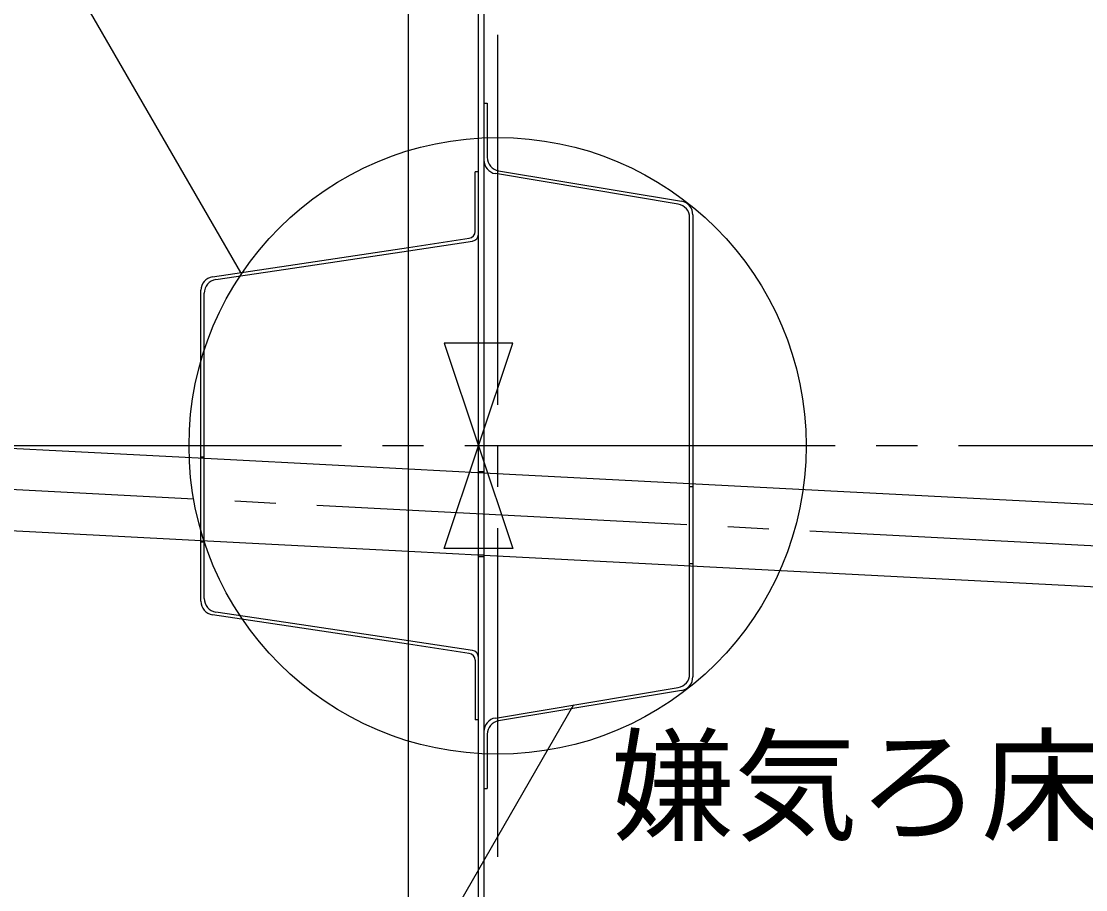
# Model space of a CAD drawing. Units: millimetres, scale not verified. Extents: x -8910 to 8910, y -6308 to 6308.
# Drawn here: x -5718 to -4942, y 1041 to 1675 of the extents above; entities that cross this region are included whole.
import ezdxf
from ezdxf.enums import TextEntityAlignment as Align

# ---------------------------------------------------------------- set-up
doc = ezdxf.new("R2010")
doc.units = ezdxf.units.MM
doc.header["$LTSCALE"] = 30
doc.linetypes.add('CHAIN2', pattern=[12, 9, -1, 1, -1])
doc.layers.add('0-0_空気管', color=3, linetype='Continuous', lineweight=25)
doc.styles.add('ＭＳ ゴシック', font='')
doc.styles.get('ＭＳ ゴシック').set_extended_font_data('MS Gothic')

msp = doc.modelspace()

# ---------------------------------------------------------------- linework, layer by layer
at = {"layer": '0-0_空気管'}
for p, q in [((-5557.86, 1491.54), (-5861.97, 2018.29)), ((-5435.58, 855.08), (-5435.58, 1875.08)), ((-5384.58, 892.96), (-5384.58, 1837.21)), ((-5380.58, 1836.87), (-5380.58, 893.3)), ((-5380.58, 1615.08), (-5378.18, 1615.08)), ((-5378.18, 1615.08), (-5378.18, 1575.59)), ((-5384.58, 1565.08), (-5386.98, 1565.08)), ((-5386.98, 1521.46), (-5386.98, 1565.08)), ((-5238.94, 1541.47), (-5372.22, 1563.69)), ((-5369.82, 1565.72), (-5236.54, 1543.51)), ((-5230.58, 1198.55), (-5230.58, 1531.61)), ((-5228.18, 1533.64), (-5228.18, 1196.52)), ((-5435.58, 1509.86), (-5391.24, 1516.51)), ((-5435.58, 1507.43), (-5388.84, 1514.44)), ((-5524.97, 1494.03), (-5435.58, 1507.43)), ((-5523.04, 1496.74), (-5435.58, 1509.86)), ((-5578.46, 1488.43), (-5523.04, 1496.74)), ((-5576.06, 1486.36), (-5524.97, 1494.03)), ((-5586.98, 1251.63), (-5586.98, 1478.54)), ((-5584.58, 1253.7), (-5584.58, 1476.47)), ((-5359.58, 1440.08), (-5409.58, 1440.08)), ((-5409.58, 1290.08), (-5359.58, 1440.08)), ((-5409.58, 1440.08), (-5359.58, 1290.08)), ((-5565.35, 1354.85), (-5780.58, 1366.05)), ((-5584.58, 1356.82), (-5586.98, 1356.82)), ((-5435.58, 1348.1), (-5565.35, 1354.85)), ((-5380.58, 1345.24), (-5435.58, 1348.1)), ((-5380.58, 1346.21), (-5384.58, 1346.21)), ((-5118.09, 1331.58), (-5380.58, 1345.24)), ((-5228.18, 1335.26), (-5230.58, 1335.26)), ((-4916.24, 1321.08), (-5118.09, 1331.58)), ((-5554.12, 1294.18), (-5788.37, 1306.37)), ((-5584.58, 1294.82), (-5586.98, 1294.82)), ((-5435.58, 1288.02), (-5554.12, 1294.18)), ((-5359.58, 1290.08), (-5409.58, 1290.08)), ((-5380.58, 1285.15), (-5435.58, 1288.02)), ((-5380.58, 1285.3), (-5384.58, 1285.3)), ((-5380.58, 1284.21), (-5384.58, 1284.21)), ((-5135.55, 1272.41), (-5380.58, 1285.15)), ((-5230.58, 1279.29), (-5228.18, 1279.29)), ((-4894.46, 1259.87), (-5135.55, 1272.41)), ((-5524.97, 1236.14), (-5576.06, 1243.81)), ((-5523.04, 1233.43), (-5578.46, 1241.74)), ((-5435.58, 1222.73), (-5524.97, 1236.14)), ((-5435.58, 1220.31), (-5523.04, 1233.43)), ((-5388.84, 1215.72), (-5435.58, 1222.73)), ((-5391.24, 1213.66), (-5435.58, 1220.31)), ((-5386.98, 1208.71), (-5386.98, 1165.08)), ((-5372.22, 1166.47), (-5238.94, 1188.69)), ((-5236.54, 1186.66), (-5369.82, 1164.44)), ((-5315.15, 1176.03), (-5644.72, 605.2)), ((-5384.58, 1165.08), (-5386.98, 1165.08)), ((-5378.18, 1154.58), (-5378.18, 1115.08)), ((-5380.58, 1115.08), (-5378.18, 1115.08))]:
    msp.add_line(p, q, dxfattribs=at)
at = {"layer": '0-0_空気管', "linetype": 'CHAIN2'}
for p, q in [((-5370.58, 1665.08), (-5370.58, 1065.08)), ((-3324.5, 1365.08), (-6486.47, 1365.08)), ((-3794.64, 1232.69), (-6176.39, 1356.6))]:
    msp.add_line(p, q, dxfattribs=at)
at = {"layer": '0-0_空気管'}
msp.add_circle((-5370.58, 1365.08), 225, dxfattribs=at)
for centre, radius, start, end in [((-5370.58, 1573.55), 10, 180, 260.53799), ((-5368.18, 1575.59), 10, 180, 260.53799), ((-5240.58, 1531.61), 10, 0, 80.53799), ((-5238.18, 1533.64), 10, 0, 80.53799), ((-5391.98, 1521.46), 5, 278.53099, 0), ((-5389.58, 1519.39), 5, 278.53099, 0), ((-5576.98, 1478.54), 10, 98.53099, 180), ((-5574.58, 1476.47), 10, 98.53099, 180), ((-5576.98, 1251.63), 10, 180, 261.46899), ((-5574.58, 1253.7), 10, 180, 261.46899), ((-5391.98, 1208.71), 5, 0, 81.46899), ((-5389.58, 1210.78), 5, 0, 81.46899), ((-5240.58, 1198.55), 10, 279.46199, 0), ((-5238.18, 1196.52), 10, 279.46199, 0), ((-5370.58, 1156.61), 10, 99.46199, 180), ((-5368.18, 1154.58), 10, 99.46199, 180)]:
    msp.add_arc(centre, radius, start, end, dxfattribs=at)

# ---------------------------------------------------------------- texts
at = {"layer": '0-0_空気管', "color": 4, "style": 'ＭＳ ゴシック'}
msp.add_text('嫌気ろ床槽第2室', height=65.98, dxfattribs=at).set_placement((-5287.95, 1064.26), align=Align.BOTTOM_LEFT)

doc.saveas('drawing.dxf')
